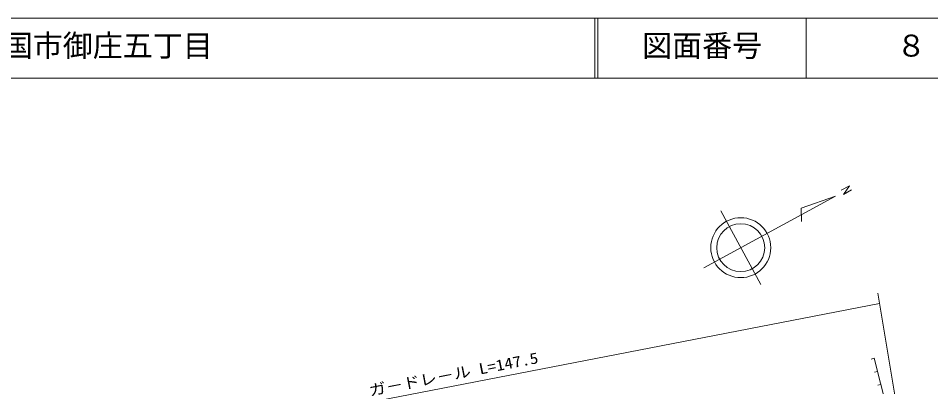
# Model space of a CAD drawing. Units: millimetres, scale not verified. Extents: x 20499 to 660499, y -46940 to 313060.
# Drawn here: x 393090 to 545244, y 251617 to 313060 of the extents above; entities that cross this region are included whole.
import ezdxf
from ezdxf.enums import TextEntityAlignment as Align

# ---------------------------------------------------------------- set-up
doc = ezdxf.new("R2010")
doc.units = ezdxf.units.MM
doc.header["$LTSCALE"] = 1000
doc.linetypes.add('USER2', pattern=[18.5, 14.557377, -1.819672, 0.303279, -1.819672])
for name, color, linetype, lineweight in [('M-BGD', 7, 'Continuous', 13), ('M-BMK-LINE', 2, 'USER2', 13), ('M-BMK-SRVR', 3, 'Continuous', 13), ('M-STR-HTXT', 7, 'Continuous', 13), ('M-TTL', 2, 'Continuous', 13), ('M-TTL-LINE', 7, 'Continuous', 13), ('M-TTL-TXT', 7, 'Continuous', 13)]:
    doc.layers.add(name, color=color, linetype=linetype, lineweight=lineweight)
doc.styles.add('ＭＳ ゴシック', font='')
doc.styles.get('ＭＳ ゴシック').set_extended_font_data('MS Gothic')

# ---------------------------------------------------------------- blocks, each defined once
blk = doc.blocks.new('BUHIN9')
at = {"color": 7, "linetype": 'Continuous', "lineweight": 13}
blk.add_line((0, 0), (500, 0), dxfattribs=at)

msp = doc.modelspace()

# ---------------------------------------------------------------- linework, layer by layer
at = {"layer": 'M-BGD'}
msp.add_lwpolyline([(538860, 243237), (538945, 244084), (535812, 256360)], dxfattribs=at)
at = {"layer": 'M-BMK-LINE', "linetype": 'Continuous'}
msp.add_line((536409, 267194), (548637, 193689), dxfattribs=at)
at = {"layer": 'M-BMK-SRVR'}
for p, q in [((530319, 284392), (531676, 285128)), ((531676, 285128), (530697, 283686)), ((529384, 283388), (507408, 271469)), ((529384, 283388), (523633, 281407)), ((530697, 283686), (532055, 284432)), ((516898, 268653), (510224, 280960)), ((523633, 281407), (523707, 279172))]:
    msp.add_line(p, q, dxfattribs=at)
for radius in [5000, 4000]:
    msp.add_circle((513561, 274806), radius, dxfattribs=at)
at = {"layer": 'M-STR-HTXT'}
msp.add_line((393115, 237709), (536692, 265492), dxfattribs=at)
at = {"layer": 'M-TTL'}
msp.add_line((660499, 313060), (20499, 313060), dxfattribs=at)
at = {"layer": 'M-TTL-LINE'}
for p, q in [((489245, 313060), (489245, 303060)), ((489745, 313060), (489745, 303060)), ((524495, 313060), (524495, 303060)), ((20499, 303060), (660499, 303060))]:
    msp.add_line(p, q, dxfattribs=at)

# ---------------------------------------------------------------- block references
at = {"layer": 'M-BGD', "rotation": 194.31707}
for p in [(535812, 256360), (536369, 254177), (536927, 251993)]:
    msp.add_blockref('BUHIN9', p, dxfattribs=at)

# ---------------------------------------------------------------- texts
at = {"layer": 'M-STR-HTXT', "style": 'ＭＳ ゴシック', "width": 1.15}
msp.add_text('ガ－ドレ－ル L=147.5', height=1833, rotation=11.1, dxfattribs=at).set_placement((451865, 249521), align=Align.BOTTOM_LEFT)
at = {"layer": 'M-TTL-TXT', "style": 'ＭＳ ゴシック'}
for s, p in [('岩国市御庄五丁目', (385523, 305560)), ('図面番号', (497120, 305560)), ('８', (539495, 305560))]:
    msp.add_text(s, height=3666, dxfattribs=at).set_placement(p, align=Align.BOTTOM_LEFT)

doc.saveas('drawing.dxf')
